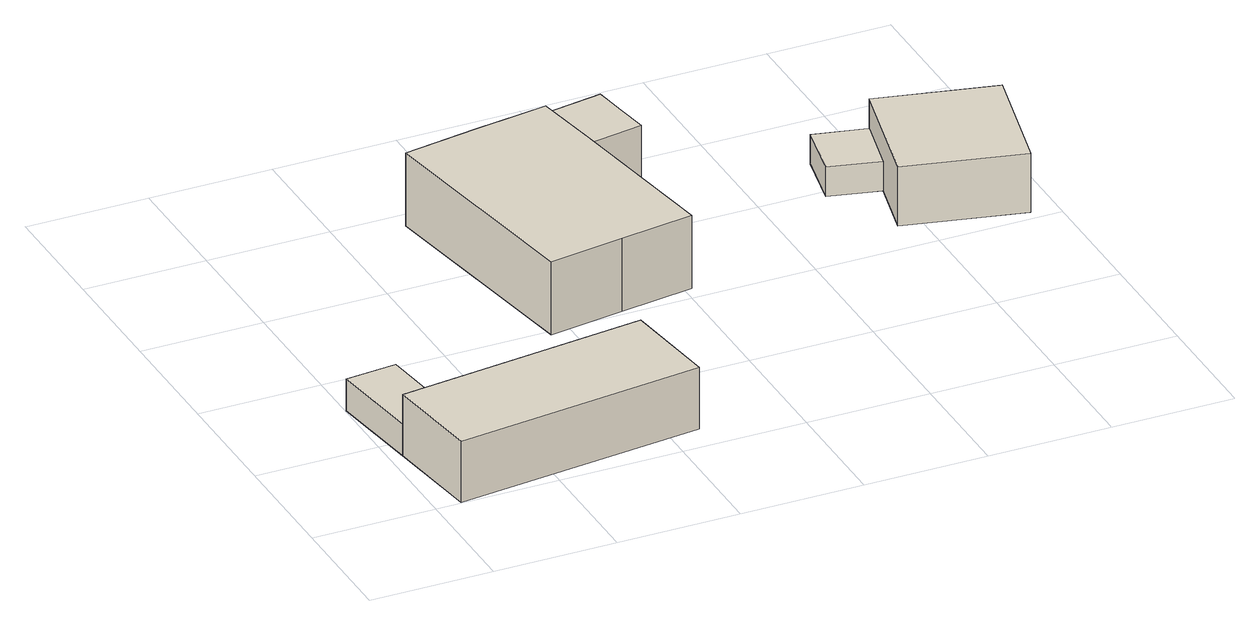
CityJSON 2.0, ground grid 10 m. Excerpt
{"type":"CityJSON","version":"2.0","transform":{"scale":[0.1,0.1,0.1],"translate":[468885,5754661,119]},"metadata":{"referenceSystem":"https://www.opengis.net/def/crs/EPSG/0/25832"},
"CityObjects":{
"building1":{"type":"Building","attributes":{"Gemeindeschluessel":"05711000","function":"31001_2720"},"address":[{"country":"Germany","locality":"Bielefeld","thoroughfareNumber":"11","thoroughfareName":"Im Heidegrund"}],"children":["building1-1","building1-2"]},
"building1-1":{"type":"BuildingPart","attributes":{"BezugspunktDach":"2000","measuredHeight":6.24},"parents":["building1"],"geometry":[{"type":"Solid","lod":"1","boundaries":[[[[0,1,2,3]],[[4,5,6,7]],[[4,7,3,2]],[[5,4,2,1]],[[6,5,1,0]],[[7,6,0,3]]]]}]},
"building1-2":{"type":"BuildingPart","attributes":{"BezugspunktDach":"2000","measuredHeight":3.14},"parents":["building1"],"geometry":[{"type":"Solid","lod":"1","boundaries":[[[[8,9,10,11]],[[5,12,13,14]],[[5,14,11,10]],[[12,5,10,9]],[[13,12,9,8]],[[14,13,8,11]]]]}]},
"building2":{"type":"Building","attributes":{"Gemeindeschluessel":"05711000","function":"31001_1010"},"address":[{"country":"Germany","locality":"Bielefeld","thoroughfareNumber":"11","thoroughfareName":"Im Heidegrund"}],"children":["building2-1","building2-2"]},
"building2-1":{"type":"BuildingPart","attributes":{"BezugspunktDach":"2000","measuredHeight":9.07},"parents":["building2"],"geometry":[{"type":"Solid","lod":"1","boundaries":[[[[15,16,17,18,19,20,21]],[[22,23,24,25,26,27,28]],[[22,28,21,20]],[[23,22,20,19]],[[24,23,19,18]],[[25,24,18,17]],[[26,25,17,16]],[[27,26,16,15]],[[28,27,15,21]]]]}]},
"building2-2":{"type":"BuildingPart","attributes":{"BezugspunktDach":"2000","measuredHeight":6.79},"parents":["building2"],"geometry":[{"type":"Solid","lod":"1","boundaries":[[[[29,30,31,32,33,34]],[[26,35,25,36,37,38]],[[26,38,34,33]],[[35,26,33,32]],[[25,35,32,31]],[[36,25,31,30]],[[37,36,30,29]],[[38,37,29,34]]]]}]},
"building3":{"type":"Building","attributes":{"Gemeindeschluessel":"05711000","function":"31001_2720"},"address":[{"country":"Germany","locality":"Bielefeld","thoroughfareNumber":"11","thoroughfareName":"Im Heidegrund"}],"children":["building3-1","building3-2"]},
"building3-1":{"type":"BuildingPart","attributes":{"BezugspunktDach":"2000","measuredHeight":7.62},"parents":["building3"],"geometry":[{"type":"Solid","lod":"1","boundaries":[[[[39,40,41,42]],[[43,44,45,46]],[[43,46,42,41]],[[44,43,41,40]],[[45,44,40,39]],[[46,45,39,42]]]]}]},
"building3-2":{"type":"BuildingPart","attributes":{"BezugspunktDach":"2000","measuredHeight":2.5},"parents":["building3"],"geometry":[{"type":"Solid","lod":"1","boundaries":[[[[47,48,49,50]],[[51,52,53,45]],[[51,45,50,49]],[[52,51,49,48]],[[53,52,48,47]],[[45,53,47,50]]]]}]}
},
"vertices":[
[215,106,55],[11,81,55],[21,1,55],[225,25,55],[21,1,3],[11,81,3],[215,106,3],[225,25,3],
[43,162,30],[1,158,30],[11,81,30],[52,86,30],[1,158,3],[43,162,3],[52,86,3],
[306,213,65],[285,349,65],[276,403,65],[215,394,65],[154,384,65],[184,195,65],[245,204,65],[184,195,3],[154,384,3],[215,394,3],[276,403,3],[285,349,3],[306,213,3],[245,204,3],
[328,384,59],[324,411,59],[276,403,59],[281,376,59],[285,349,59],[332,357,59],[281,376,3],[324,411,3],[328,384,3],[332,357,3],
[503,328,55],[480,229,55],[577,206,55],[600,305,55],[577,206,5],[480,229,5],[503,328,5],[600,305,5],
[460,338,30],[450,290,30],[492,280,30],[503,328,30],[492,280,5],[450,290,5],[460,338,5]
]}
